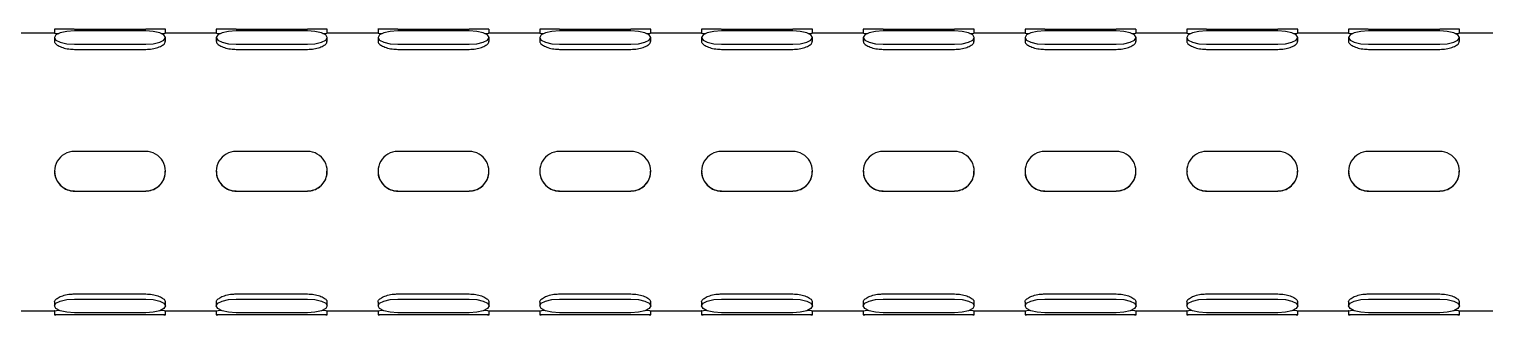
# Model space of a CAD drawing. Extents: x 0 to 3611, y 0 to 2646.
# Drawn here: x 638.3 to 820.8, y 2150 to 2185.8 of the extents above; entities that cross this region are included whole.
import ezdxf

# ---------------------------------------------------------------- set-up
doc = ezdxf.new("R2010")
doc.units = 0
doc.header["$LTSCALE"] = 10
doc.header["$MEASUREMENT"] = 0
doc.layers.get('0').update_dxf_attribs({"linetype": 'CONTINUOUS'})

msp = doc.modelspace()

# ---------------------------------------------------------------- linework, layer by layer
at = {"color": 7, "linetype": 'Continuous', "lineweight": 25}
for p, q in [((643.98, 2185.79), (652.92, 2185.79)), ((664.25, 2185.79), (673.19, 2185.79)), ((684.52, 2185.79), (693.46, 2185.79)), ((704.79, 2185.79), (713.74, 2185.79)), ((725.07, 2185.79), (734.01, 2185.79)), ((745.34, 2185.79), (754.28, 2185.79)), ((765.61, 2185.79), (774.55, 2185.79)), ((785.88, 2185.79), (794.83, 2185.79)), ((806.16, 2185.79), (815.1, 2185.79)), ((641.52, 2185.28), (635.09, 2185.28)), ((641.49, 2185.78), (641.49, 2185.28)), ((641.49, 2184.74), (641.49, 2184.26)), ((652.92, 2185.57), (643.98, 2185.57)), ((661.79, 2185.28), (655.37, 2185.28)), ((655.4, 2185.28), (655.4, 2185.78)), ((655.4, 2184.26), (655.4, 2184.74)), ((661.76, 2185.78), (661.76, 2185.28)), ((661.76, 2184.74), (661.76, 2184.26)), ((673.19, 2185.57), (664.25, 2185.57)), ((682.06, 2185.28), (675.64, 2185.28)), ((675.68, 2185.28), (675.68, 2185.78)), ((675.68, 2184.26), (675.68, 2184.74)), ((682.04, 2185.78), (682.04, 2185.28)), ((682.04, 2184.74), (682.04, 2184.26)), ((693.46, 2185.57), (684.52, 2185.57)), ((702.33, 2185.28), (695.91, 2185.28)), ((695.95, 2185.28), (695.95, 2185.78)), ((695.95, 2184.26), (695.95, 2184.74)), ((702.31, 2185.78), (702.31, 2185.28)), ((702.31, 2184.74), (702.31, 2184.26)), ((713.74, 2185.57), (704.79, 2185.57)), ((722.61, 2185.28), (716.18, 2185.28)), ((716.22, 2185.28), (716.22, 2185.78)), ((716.22, 2184.26), (716.22, 2184.74)), ((722.58, 2185.78), (722.58, 2185.28)), ((722.58, 2184.74), (722.58, 2184.26)), ((734.01, 2185.57), (725.07, 2185.57)), ((742.88, 2185.28), (736.46, 2185.28)), ((736.49, 2185.28), (736.49, 2185.78)), ((736.49, 2184.26), (736.49, 2184.74)), ((742.85, 2185.78), (742.85, 2185.28)), ((742.85, 2184.74), (742.85, 2184.26)), ((754.28, 2185.57), (745.34, 2185.57)), ((763.15, 2185.28), (756.73, 2185.28)), ((756.77, 2185.28), (756.77, 2185.78)), ((756.77, 2184.26), (756.77, 2184.74)), ((763.13, 2185.78), (763.13, 2185.28)), ((763.13, 2184.74), (763.13, 2184.26)), ((774.55, 2185.57), (765.61, 2185.57)), ((783.42, 2185.28), (777, 2185.28)), ((777.04, 2185.28), (777.04, 2185.78)), ((777.04, 2184.26), (777.04, 2184.74)), ((783.4, 2185.78), (783.4, 2185.28)), ((783.4, 2184.74), (783.4, 2184.26)), ((794.83, 2185.57), (785.88, 2185.57)), ((803.7, 2185.28), (797.27, 2185.28)), ((797.31, 2185.28), (797.31, 2185.78)), ((797.31, 2184.26), (797.31, 2184.74)), ((803.67, 2185.78), (803.67, 2185.28)), ((803.67, 2184.74), (803.67, 2184.26)), ((815.1, 2185.57), (806.16, 2185.57)), ((823.97, 2185.28), (817.55, 2185.28)), ((817.58, 2185.28), (817.58, 2185.78)), ((817.58, 2184.26), (817.58, 2184.74)), ((643.98, 2183.9), (652.92, 2183.9)), ((643.98, 2183.26), (652.92, 2183.26)), ((664.25, 2183.9), (673.19, 2183.9)), ((664.25, 2183.26), (673.19, 2183.26)), ((684.52, 2183.9), (693.46, 2183.9)), ((684.52, 2183.26), (693.46, 2183.26)), ((704.79, 2183.9), (713.74, 2183.9)), ((704.79, 2183.26), (713.74, 2183.26)), ((725.07, 2183.9), (734.01, 2183.9)), ((725.07, 2183.26), (734.01, 2183.26)), ((745.34, 2183.9), (754.28, 2183.9)), ((745.34, 2183.26), (754.28, 2183.26)), ((765.61, 2183.9), (774.55, 2183.9)), ((765.61, 2183.26), (774.55, 2183.26)), ((785.88, 2183.9), (794.83, 2183.9)), ((785.88, 2183.26), (794.83, 2183.26)), ((806.16, 2183.9), (815.1, 2183.9)), ((806.16, 2183.26), (815.1, 2183.26)), ((652.92, 2170.48), (643.98, 2170.48)), ((673.19, 2170.48), (664.25, 2170.48)), ((693.46, 2170.48), (684.52, 2170.48)), ((713.74, 2170.48), (704.79, 2170.48)), ((734.01, 2170.48), (725.07, 2170.48)), ((754.28, 2170.48), (745.34, 2170.48)), ((774.55, 2170.48), (765.61, 2170.48)), ((794.83, 2170.48), (785.88, 2170.48)), ((815.1, 2170.48), (806.16, 2170.48)), ((641.49, 2168), (641.49, 2167.99)), ((655.4, 2167.99), (655.4, 2168)), ((661.76, 2168), (661.76, 2167.99)), ((675.68, 2167.99), (675.68, 2168)), ((682.04, 2168), (682.04, 2167.99)), ((695.95, 2167.99), (695.95, 2168)), ((702.31, 2168), (702.31, 2167.99)), ((716.22, 2167.99), (716.22, 2168)), ((722.58, 2168), (722.58, 2167.99)), ((736.49, 2167.99), (736.49, 2168)), ((742.85, 2168), (742.85, 2167.99)), ((756.77, 2167.99), (756.77, 2168)), ((763.13, 2168), (763.13, 2167.99)), ((777.04, 2167.99), (777.04, 2168)), ((783.4, 2168), (783.4, 2167.99)), ((797.31, 2167.99), (797.31, 2168)), ((803.67, 2168), (803.67, 2167.99)), ((817.58, 2167.99), (817.58, 2168)), ((643.98, 2165.51), (652.92, 2165.51)), ((643.98, 2165.51), (652.92, 2165.51)), ((664.25, 2165.51), (673.19, 2165.51)), ((664.25, 2165.51), (673.19, 2165.51)), ((684.52, 2165.51), (693.46, 2165.51)), ((684.52, 2165.51), (693.46, 2165.51)), ((704.79, 2165.51), (713.74, 2165.51)), ((704.79, 2165.51), (713.74, 2165.51)), ((725.07, 2165.51), (734.01, 2165.51)), ((725.07, 2165.51), (734.01, 2165.51)), ((745.34, 2165.51), (754.28, 2165.51)), ((745.34, 2165.51), (754.28, 2165.51)), ((765.61, 2165.51), (774.55, 2165.51)), ((765.61, 2165.51), (774.55, 2165.51)), ((785.88, 2165.51), (794.83, 2165.51)), ((785.88, 2165.51), (794.83, 2165.51)), ((806.16, 2165.51), (815.1, 2165.51)), ((806.16, 2165.51), (815.1, 2165.51)), ((641.49, 2151.59), (641.49, 2151.12)), ((643.98, 2152.62), (652.92, 2152.62)), ((643.98, 2151.98), (652.92, 2151.98)), ((655.4, 2151.12), (655.4, 2151.59)), ((661.76, 2151.59), (661.76, 2151.12)), ((664.25, 2152.62), (673.19, 2152.62)), ((664.25, 2151.98), (673.19, 2151.98)), ((675.68, 2151.12), (675.68, 2151.59)), ((682.04, 2151.59), (682.04, 2151.12)), ((684.52, 2152.62), (693.46, 2152.62)), ((684.52, 2151.98), (693.46, 2151.98)), ((695.95, 2151.12), (695.95, 2151.59)), ((702.31, 2151.59), (702.31, 2151.12)), ((704.79, 2152.62), (713.74, 2152.62)), ((704.79, 2151.98), (713.74, 2151.98)), ((716.22, 2151.12), (716.22, 2151.59)), ((722.58, 2151.59), (722.58, 2151.12)), ((725.07, 2152.62), (734.01, 2152.62)), ((725.07, 2151.98), (734.01, 2151.98)), ((736.49, 2151.12), (736.49, 2151.59)), ((742.85, 2151.59), (742.85, 2151.12)), ((745.34, 2152.62), (754.28, 2152.62)), ((745.34, 2151.98), (754.28, 2151.98)), ((756.77, 2151.12), (756.77, 2151.59)), ((763.13, 2151.59), (763.13, 2151.12)), ((765.61, 2152.62), (774.55, 2152.62)), ((765.61, 2151.98), (774.55, 2151.98)), ((777.04, 2151.12), (777.04, 2151.59)), ((783.4, 2151.59), (783.4, 2151.12)), ((785.88, 2152.62), (794.83, 2152.62)), ((785.88, 2151.98), (794.83, 2151.98)), ((797.31, 2151.12), (797.31, 2151.59)), ((803.67, 2151.59), (803.67, 2151.12)), ((806.16, 2152.62), (815.1, 2152.62)), ((806.16, 2151.98), (815.1, 2151.98)), ((817.58, 2151.12), (817.58, 2151.59)), ((635.11, 2150.5), (641.53, 2150.5)), ((641.49, 2150.51), (641.49, 2150.01)), ((652.92, 2150.26), (643.98, 2150.26)), ((643.98, 2150.02), (652.92, 2150.02)), ((652.92, 2149.99), (643.98, 2149.99)), ((655.38, 2150.5), (661.8, 2150.5)), ((655.4, 2150.01), (655.4, 2150.51)), ((661.76, 2150.51), (661.76, 2150.01)), ((673.19, 2150.26), (664.25, 2150.26)), ((664.25, 2150.02), (673.19, 2150.02)), ((673.19, 2149.99), (664.25, 2149.99)), ((675.65, 2150.5), (682.07, 2150.5)), ((675.68, 2150.01), (675.68, 2150.51)), ((682.04, 2150.51), (682.04, 2150.01)), ((693.46, 2150.26), (684.52, 2150.26)), ((684.52, 2150.02), (693.46, 2150.02)), ((693.46, 2149.99), (684.52, 2149.99)), ((695.92, 2150.5), (702.34, 2150.5)), ((695.95, 2150.01), (695.95, 2150.51)), ((702.31, 2150.51), (702.31, 2150.01)), ((713.74, 2150.26), (704.79, 2150.26)), ((704.79, 2150.02), (713.74, 2150.02)), ((713.74, 2149.99), (704.79, 2149.99)), ((716.2, 2150.5), (722.62, 2150.5)), ((716.22, 2150.01), (716.22, 2150.51)), ((722.58, 2150.51), (722.58, 2150.01)), ((734.01, 2150.26), (725.07, 2150.26)), ((725.07, 2150.02), (734.01, 2150.02)), ((734.01, 2149.99), (725.07, 2149.99)), ((736.47, 2150.5), (742.89, 2150.5)), ((736.49, 2150.01), (736.49, 2150.51)), ((742.85, 2150.51), (742.85, 2150.01)), ((754.28, 2150.26), (745.34, 2150.26)), ((745.34, 2150.02), (754.28, 2150.02)), ((754.28, 2149.99), (745.34, 2149.99)), ((756.74, 2150.5), (763.16, 2150.5)), ((756.77, 2150.01), (756.77, 2150.51)), ((763.13, 2150.51), (763.13, 2150.01)), ((774.55, 2150.26), (765.61, 2150.26)), ((765.61, 2150.02), (774.55, 2150.02)), ((774.55, 2149.99), (765.61, 2149.99)), ((777.01, 2150.5), (783.43, 2150.5)), ((777.04, 2150.01), (777.04, 2150.51)), ((783.4, 2150.51), (783.4, 2150.01)), ((794.83, 2150.26), (785.88, 2150.26)), ((785.88, 2150.02), (794.83, 2150.02)), ((794.83, 2149.99), (785.88, 2149.99)), ((797.29, 2150.5), (803.71, 2150.5)), ((797.31, 2150.01), (797.31, 2150.51)), ((803.67, 2150.51), (803.67, 2150.01)), ((815.1, 2150.26), (806.16, 2150.26)), ((806.16, 2150.02), (815.1, 2150.02)), ((815.1, 2149.99), (806.16, 2149.99)), ((817.56, 2150.5), (823.98, 2150.5)), ((817.58, 2150.01), (817.58, 2150.51))]:
    msp.add_line(p, q, dxfattribs=at)
at = {"color": 7, "linetype": 'Continuous', "lineweight": 25, "flags": 128}
for points in [[(643.98, 2185.57), (643.02, 2185.51), (642.22, 2185.33), (641.68, 2185.06), (641.49, 2184.74), (641.68, 2184.42), (642.22, 2184.15), (643.02, 2183.96), (643.98, 2183.9)], [(652.92, 2183.9), (653.87, 2183.96), (654.68, 2184.15), (655.21, 2184.42), (655.4, 2184.74), (655.21, 2185.06), (654.68, 2185.33), (653.87, 2185.51), (652.92, 2185.57)], [(664.25, 2185.57), (663.3, 2185.51), (662.49, 2185.33), (661.95, 2185.06), (661.76, 2184.74), (661.95, 2184.42), (662.49, 2184.15), (663.3, 2183.96), (664.25, 2183.9)], [(673.19, 2183.9), (674.14, 2183.96), (674.95, 2184.15), (675.49, 2184.42), (675.68, 2184.74), (675.49, 2185.06), (674.95, 2185.33), (674.14, 2185.51), (673.19, 2185.57)], [(684.52, 2185.57), (683.57, 2185.51), (682.76, 2185.33), (682.22, 2185.06), (682.04, 2184.74), (682.22, 2184.42), (682.76, 2184.15), (683.57, 2183.96), (684.52, 2183.9)], [(693.46, 2183.9), (694.41, 2183.96), (695.22, 2184.15), (695.76, 2184.42), (695.95, 2184.74), (695.76, 2185.06), (695.22, 2185.33), (694.41, 2185.51), (693.46, 2185.57)], [(704.79, 2185.57), (703.84, 2185.51), (703.04, 2185.33), (702.5, 2185.06), (702.31, 2184.74), (702.5, 2184.42), (703.04, 2184.15), (703.84, 2183.96), (704.79, 2183.9)], [(713.74, 2183.9), (714.69, 2183.96), (715.49, 2184.15), (716.03, 2184.42), (716.22, 2184.74), (716.03, 2185.06), (715.49, 2185.33), (714.69, 2185.51), (713.74, 2185.57)], [(725.07, 2185.57), (724.11, 2185.51), (723.31, 2185.33), (722.77, 2185.06), (722.58, 2184.74), (722.77, 2184.42), (723.31, 2184.15), (724.11, 2183.96), (725.07, 2183.9)], [(734.01, 2183.9), (734.96, 2183.96), (735.77, 2184.15), (736.3, 2184.42), (736.49, 2184.74), (736.3, 2185.06), (735.77, 2185.33), (734.96, 2185.51), (734.01, 2185.57)], [(745.34, 2185.57), (744.39, 2185.51), (743.58, 2185.33), (743.04, 2185.06), (742.85, 2184.74), (743.04, 2184.42), (743.58, 2184.15), (744.39, 2183.96), (745.34, 2183.9)], [(754.28, 2183.9), (755.23, 2183.96), (756.04, 2184.15), (756.58, 2184.42), (756.77, 2184.74), (756.58, 2185.06), (756.04, 2185.33), (755.23, 2185.51), (754.28, 2185.57)], [(765.61, 2185.57), (764.66, 2185.51), (763.85, 2185.33), (763.31, 2185.06), (763.13, 2184.74), (763.31, 2184.42), (763.85, 2184.15), (764.66, 2183.96), (765.61, 2183.9)], [(774.55, 2183.9), (775.5, 2183.96), (776.31, 2184.15), (776.85, 2184.42), (777.04, 2184.74), (776.85, 2185.06), (776.31, 2185.33), (775.5, 2185.51), (774.55, 2185.57)], [(785.88, 2185.57), (784.93, 2185.51), (784.13, 2185.33), (783.59, 2185.06), (783.4, 2184.74), (783.59, 2184.42), (784.13, 2184.15), (784.93, 2183.96), (785.88, 2183.9)], [(794.83, 2183.9), (795.78, 2183.96), (796.58, 2184.15), (797.12, 2184.42), (797.31, 2184.74), (797.12, 2185.06), (796.58, 2185.33), (795.78, 2185.51), (794.83, 2185.57)], [(806.16, 2185.57), (805.2, 2185.51), (804.4, 2185.33), (803.86, 2185.06), (803.67, 2184.74), (803.86, 2184.42), (804.4, 2184.15), (805.2, 2183.96), (806.16, 2183.9)], [(815.1, 2183.9), (816.05, 2183.96), (816.86, 2184.15), (817.39, 2184.42), (817.58, 2184.74), (817.39, 2185.06), (816.86, 2185.33), (816.05, 2185.51), (815.1, 2185.57)], [(643.98, 2150.26), (643.02, 2150.32), (642.22, 2150.51), (641.68, 2150.79), (641.49, 2151.12), (641.68, 2151.45), (642.22, 2151.73), (643.02, 2151.92), (643.98, 2151.98)], [(652.92, 2151.98), (653.87, 2151.92), (654.68, 2151.73), (655.21, 2151.45), (655.4, 2151.12), (655.21, 2150.79), (654.68, 2150.51), (653.87, 2150.32), (652.92, 2150.26)], [(664.25, 2150.26), (663.3, 2150.32), (662.49, 2150.51), (661.95, 2150.79), (661.76, 2151.12), (661.95, 2151.45), (662.49, 2151.73), (663.3, 2151.92), (664.25, 2151.98)], [(673.19, 2151.98), (674.14, 2151.92), (674.95, 2151.73), (675.49, 2151.45), (675.68, 2151.12), (675.49, 2150.79), (674.95, 2150.51), (674.14, 2150.32), (673.19, 2150.26)], [(684.52, 2150.26), (683.57, 2150.32), (682.76, 2150.51), (682.22, 2150.79), (682.04, 2151.12), (682.22, 2151.45), (682.76, 2151.73), (683.57, 2151.92), (684.52, 2151.98)], [(693.46, 2151.98), (694.41, 2151.92), (695.22, 2151.73), (695.76, 2151.45), (695.95, 2151.12), (695.76, 2150.79), (695.22, 2150.51), (694.41, 2150.32), (693.46, 2150.26)], [(704.79, 2150.26), (703.84, 2150.32), (703.04, 2150.51), (702.5, 2150.79), (702.31, 2151.12), (702.5, 2151.45), (703.04, 2151.73), (703.84, 2151.92), (704.79, 2151.98)], [(713.74, 2151.98), (714.69, 2151.92), (715.49, 2151.73), (716.03, 2151.45), (716.22, 2151.12), (716.03, 2150.79), (715.49, 2150.51), (714.69, 2150.32), (713.74, 2150.26)], [(725.07, 2150.26), (724.11, 2150.32), (723.31, 2150.51), (722.77, 2150.79), (722.58, 2151.12), (722.77, 2151.45), (723.31, 2151.73), (724.11, 2151.92), (725.07, 2151.98)], [(734.01, 2151.98), (734.96, 2151.92), (735.77, 2151.73), (736.3, 2151.45), (736.49, 2151.12), (736.3, 2150.79), (735.77, 2150.51), (734.96, 2150.32), (734.01, 2150.26)], [(745.34, 2150.26), (744.39, 2150.32), (743.58, 2150.51), (743.04, 2150.79), (742.85, 2151.12), (743.04, 2151.45), (743.58, 2151.73), (744.39, 2151.92), (745.34, 2151.98)], [(754.28, 2151.98), (755.23, 2151.92), (756.04, 2151.73), (756.58, 2151.45), (756.77, 2151.12), (756.58, 2150.79), (756.04, 2150.51), (755.23, 2150.32), (754.28, 2150.26)], [(765.61, 2150.26), (764.66, 2150.32), (763.85, 2150.51), (763.31, 2150.79), (763.13, 2151.12), (763.31, 2151.45), (763.85, 2151.73), (764.66, 2151.92), (765.61, 2151.98)], [(774.55, 2151.98), (775.5, 2151.92), (776.31, 2151.73), (776.85, 2151.45), (777.04, 2151.12), (776.85, 2150.79), (776.31, 2150.51), (775.5, 2150.32), (774.55, 2150.26)], [(785.88, 2150.26), (784.93, 2150.32), (784.13, 2150.51), (783.59, 2150.79), (783.4, 2151.12), (783.59, 2151.45), (784.13, 2151.73), (784.93, 2151.92), (785.88, 2151.98)], [(794.83, 2151.98), (795.78, 2151.92), (796.58, 2151.73), (797.12, 2151.45), (797.31, 2151.12), (797.12, 2150.79), (796.58, 2150.51), (795.78, 2150.32), (794.83, 2150.26)], [(806.16, 2150.26), (805.2, 2150.32), (804.4, 2150.51), (803.86, 2150.79), (803.67, 2151.12), (803.86, 2151.45), (804.4, 2151.73), (805.2, 2151.92), (806.16, 2151.98)], [(815.1, 2151.98), (816.05, 2151.92), (816.86, 2151.73), (817.39, 2151.45), (817.58, 2151.12), (817.39, 2150.79), (816.86, 2150.51), (816.05, 2150.32), (815.1, 2150.26)], [(643.98, 2149.99), (643.02, 2149.99), (642.22, 2150), (641.68, 2150), (641.49, 2150.01), (641.68, 2150.01), (642.22, 2150.02), (643.02, 2150.02), (643.98, 2150.02)], [(652.92, 2150.02), (653.87, 2150.02), (654.68, 2150.02), (655.21, 2150.01), (655.4, 2150.01), (655.21, 2150), (654.68, 2150), (653.87, 2149.99), (652.92, 2149.99)], [(664.25, 2149.99), (663.3, 2149.99), (662.49, 2150), (661.95, 2150), (661.76, 2150.01), (661.95, 2150.01), (662.49, 2150.02), (663.3, 2150.02), (664.25, 2150.02)], [(673.19, 2150.02), (674.14, 2150.02), (674.95, 2150.02), (675.49, 2150.01), (675.68, 2150.01), (675.49, 2150), (674.95, 2150), (674.14, 2149.99), (673.19, 2149.99)], [(684.52, 2149.99), (683.57, 2149.99), (682.76, 2150), (682.22, 2150), (682.04, 2150.01), (682.22, 2150.01), (682.76, 2150.02), (683.57, 2150.02), (684.52, 2150.02)], [(693.46, 2150.02), (694.41, 2150.02), (695.22, 2150.02), (695.76, 2150.01), (695.95, 2150.01), (695.76, 2150), (695.22, 2150), (694.41, 2149.99), (693.46, 2149.99)], [(704.79, 2149.99), (703.84, 2149.99), (703.04, 2150), (702.5, 2150), (702.31, 2150.01), (702.5, 2150.01), (703.04, 2150.02), (703.84, 2150.02), (704.79, 2150.02)], [(713.74, 2150.02), (714.69, 2150.02), (715.49, 2150.02), (716.03, 2150.01), (716.22, 2150.01), (716.03, 2150), (715.49, 2150), (714.69, 2149.99), (713.74, 2149.99)], [(725.07, 2149.99), (724.11, 2149.99), (723.31, 2150), (722.77, 2150), (722.58, 2150.01), (722.77, 2150.01), (723.31, 2150.02), (724.11, 2150.02), (725.07, 2150.02)], [(734.01, 2150.02), (734.96, 2150.02), (735.77, 2150.02), (736.3, 2150.01), (736.49, 2150.01), (736.3, 2150), (735.77, 2150), (734.96, 2149.99), (734.01, 2149.99)], [(745.34, 2149.99), (744.39, 2149.99), (743.58, 2150), (743.04, 2150), (742.85, 2150.01), (743.04, 2150.01), (743.58, 2150.02), (744.39, 2150.02), (745.34, 2150.02)], [(754.28, 2150.02), (755.23, 2150.02), (756.04, 2150.02), (756.58, 2150.01), (756.77, 2150.01), (756.58, 2150), (756.04, 2150), (755.23, 2149.99), (754.28, 2149.99)], [(765.61, 2149.99), (764.66, 2149.99), (763.85, 2150), (763.31, 2150), (763.13, 2150.01), (763.31, 2150.01), (763.85, 2150.02), (764.66, 2150.02), (765.61, 2150.02)], [(774.55, 2150.02), (775.5, 2150.02), (776.31, 2150.02), (776.85, 2150.01), (777.04, 2150.01), (776.85, 2150), (776.31, 2150), (775.5, 2149.99), (774.55, 2149.99)], [(785.88, 2149.99), (784.93, 2149.99), (784.13, 2150), (783.59, 2150), (783.4, 2150.01), (783.59, 2150.01), (784.13, 2150.02), (784.93, 2150.02), (785.88, 2150.02)], [(794.83, 2150.02), (795.78, 2150.02), (796.58, 2150.02), (797.12, 2150.01), (797.31, 2150.01), (797.12, 2150), (796.58, 2150), (795.78, 2149.99), (794.83, 2149.99)], [(806.16, 2149.99), (805.2, 2149.99), (804.4, 2150), (803.86, 2150), (803.67, 2150.01), (803.86, 2150.01), (804.4, 2150.02), (805.2, 2150.02), (806.16, 2150.02)], [(815.1, 2150.02), (816.05, 2150.02), (816.86, 2150.02), (817.39, 2150.01), (817.58, 2150.01), (817.39, 2150), (816.86, 2150), (816.05, 2149.99), (815.1, 2149.99)]]:
    msp.add_lwpolyline(points, dxfattribs=at)
at = {"color": 7, "linetype": 'Continuous', "lineweight": 25}
for centre, radius, start, end in [((643.35, 2077.46), 108.33, 89.6715, 90.9856), ((653.54, 2077.46), 108.34, 89.0145, 90.3284), ((663.63, 2077.46), 108.34, 89.6716, 90.9855), ((673.81, 2077.46), 108.33, 89.0144, 90.3285), ((683.9, 2077.46), 108.33, 89.6715, 90.9856), ((694.08, 2077.46), 108.34, 89.0145, 90.3284), ((704.17, 2077.46), 108.33, 89.6715, 90.9856), ((714.36, 2077.46), 108.33, 89.0144, 90.3285), ((724.44, 2077.46), 108.34, 89.6716, 90.9855), ((734.63, 2077.46), 108.33, 89.0144, 90.3285), ((744.72, 2077.46), 108.33, 89.6715, 90.9856), ((754.9, 2077.46), 108.34, 89.0145, 90.3284), ((764.99, 2077.46), 108.34, 89.6716, 90.9855), ((775.17, 2077.46), 108.33, 89.0144, 90.3285), ((785.26, 2077.46), 108.33, 89.6715, 90.9856), ((795.45, 2077.46), 108.34, 89.0145, 90.3284), ((805.53, 2077.46), 108.34, 89.6716, 90.9855), ((815.72, 2077.46), 108.33, 89.0144, 90.3285), ((643.98, 2168), 2.48, 89.9992, 270.0008), ((652.92, 2168), 2.48, 269.9995, 90.0005), ((664.25, 2168), 2.48, 89.9995, 270.0005), ((673.19, 2168), 2.48, 269.999, 90.001), ((684.52, 2168), 2.48, 89.999, 270.001), ((693.46, 2168), 2.48, 269.9995, 90.0005), ((704.79, 2168), 2.48, 89.9995, 270.0005), ((713.74, 2168), 2.48, 269.9995, 90.0005), ((725.07, 2168), 2.48, 89.9988, 270.0012), ((734.01, 2168), 2.48, 269.999, 90.001), ((745.34, 2168), 2.48, 89.9995, 270.0005), ((754.28, 2168), 2.48, 269.9995, 90.0005), ((765.61, 2168), 2.48, 89.9995, 270.0005), ((774.55, 2168), 2.48, 269.999, 90.001), ((785.88, 2168), 2.48, 89.999, 270.001), ((794.83, 2168), 2.48, 269.9995, 90.0005), ((806.16, 2168), 2.48, 89.9995, 270.0005), ((815.1, 2168), 2.48, 269.9995, 90.0005)]:
    msp.add_arc(centre, radius, start, end, dxfattribs=at)
for points, knots in [([(641.52, 2185.28), (641.51, 2185.28), (641.48, 2185.29), (641.65, 2185.26), (641.92, 2185.24), (642.02, 2185.23)], [0, 0, 0, 0, 0.117764, 0.670488, 1, 1, 1, 1]), ([(641.52, 2184.26), (641.51, 2184.23), (641.48, 2184.12), (641.7, 2183.87), (642.17, 2183.59), (642.87, 2183.36), (643.51, 2183.27), (643.88, 2183.27), (643.98, 2183.26)], [0, 0, 0, 0, 0.070496, 0.282949, 0.496153, 0.711255, 0.926475, 1, 1, 1, 1]), ([(652.92, 2183.26), (653.2, 2183.28), (653.75, 2183.3), (654.49, 2183.5), (655.05, 2183.77), (655.37, 2184.04), (655.37, 2184.2), (655.37, 2184.27)], [0, 0, 0, 0, 0.21325, 0.426445, 0.641011, 0.856495, 1, 1, 1, 1]), ([(654.87, 2185.23), (654.92, 2185.23), (655.16, 2185.25), (655.36, 2185.28), (655.36, 2185.28), (655.37, 2185.28)], [0, 0, 0, 0, 0.1446506, 0.6983764, 1, 1, 1, 1]), ([(661.79, 2185.28), (661.78, 2185.28), (661.76, 2185.29), (661.92, 2185.26), (662.19, 2185.24), (662.29, 2185.23)], [0, 0, 0, 0, 0.117763, 0.670483, 1, 1, 1, 1]), ([(661.79, 2184.26), (661.79, 2184.23), (661.75, 2184.12), (661.98, 2183.87), (662.45, 2183.59), (663.14, 2183.36), (663.78, 2183.27), (664.15, 2183.27), (664.25, 2183.26)], [0, 0, 0, 0, 0.070496, 0.282948, 0.496153, 0.711255, 0.926475, 1, 1, 1, 1]), ([(673.19, 2183.26), (673.47, 2183.28), (674.02, 2183.3), (674.77, 2183.5), (675.32, 2183.77), (675.64, 2184.04), (675.64, 2184.2), (675.64, 2184.27)], [0, 0, 0, 0, 0.213249, 0.426443, 0.641013, 0.856495, 1, 1, 1, 1]), ([(675.14, 2185.23), (675.2, 2185.23), (675.44, 2185.25), (675.63, 2185.28), (675.64, 2185.28), (675.64, 2185.28)], [0, 0, 0, 0, 0.1446506, 0.6983764, 1, 1, 1, 1]), ([(682.06, 2185.28), (682.06, 2185.28), (682.03, 2185.29), (682.19, 2185.26), (682.46, 2185.24), (682.56, 2185.23)], [0, 0, 0, 0, 0.117763, 0.670485, 1, 1, 1, 1]), ([(682.07, 2184.26), (682.06, 2184.23), (682.02, 2184.12), (682.25, 2183.87), (682.72, 2183.59), (683.41, 2183.36), (684.05, 2183.27), (684.42, 2183.27), (684.52, 2183.26)], [0, 0, 0, 0, 0.070496, 0.28295, 0.496154, 0.711256, 0.926475, 1, 1, 1, 1]), ([(693.46, 2183.26), (693.74, 2183.28), (694.3, 2183.3), (695.04, 2183.5), (695.6, 2183.77), (695.92, 2184.04), (695.92, 2184.2), (695.92, 2184.27)], [0, 0, 0, 0, 0.213243, 0.426445, 0.641011, 0.856495, 1, 1, 1, 1]), ([(695.42, 2185.23), (695.47, 2185.23), (695.71, 2185.25), (695.9, 2185.28), (695.91, 2185.28), (695.91, 2185.28)], [0, 0, 0, 0, 0.1446506, 0.6983764, 1, 1, 1, 1]), ([(702.33, 2185.28), (702.33, 2185.28), (702.3, 2185.29), (702.47, 2185.26), (702.73, 2185.24), (702.83, 2185.23)], [0, 0, 0, 0, 0.117763, 0.670485, 1, 1, 1, 1]), ([(702.34, 2184.26), (702.33, 2184.23), (702.3, 2184.12), (702.52, 2183.87), (702.99, 2183.59), (703.68, 2183.36), (704.32, 2183.27), (704.7, 2183.27), (704.79, 2183.26)], [0, 0, 0, 0, 0.070496, 0.28295, 0.496154, 0.711256, 0.926475, 1, 1, 1, 1]), ([(713.74, 2183.26), (714.01, 2183.28), (714.57, 2183.3), (715.31, 2183.5), (715.87, 2183.77), (716.19, 2184.04), (716.19, 2184.2), (716.19, 2184.27)], [0, 0, 0, 0, 0.21325, 0.426444, 0.641009, 0.856495, 1, 1, 1, 1]), ([(715.69, 2185.23), (715.74, 2185.23), (715.98, 2185.25), (716.18, 2185.28), (716.18, 2185.28), (716.18, 2185.28)], [0, 0, 0, 0, 0.144639, 0.698375, 1, 1, 1, 1]), ([(722.61, 2185.28), (722.6, 2185.28), (722.57, 2185.29), (722.74, 2185.26), (723.01, 2185.24), (723.11, 2185.23)], [0, 0, 0, 0, 0.117764, 0.670493, 1, 1, 1, 1]), ([(722.61, 2184.26), (722.6, 2184.23), (722.57, 2184.12), (722.79, 2183.87), (723.26, 2183.59), (723.96, 2183.36), (724.6, 2183.27), (724.97, 2183.27), (725.07, 2183.26)], [0, 0, 0, 0, 0.070496, 0.28295, 0.496153, 0.711249, 0.926475, 1, 1, 1, 1]), ([(734.01, 2183.26), (734.29, 2183.28), (734.84, 2183.3), (735.58, 2183.5), (736.14, 2183.77), (736.46, 2184.04), (736.46, 2184.2), (736.46, 2184.27)], [0, 0, 0, 0, 0.213249, 0.426443, 0.641013, 0.856495, 1, 1, 1, 1]), ([(735.96, 2185.23), (736.01, 2185.23), (736.25, 2185.25), (736.45, 2185.28), (736.45, 2185.28), (736.46, 2185.28)], [0, 0, 0, 0, 0.1446506, 0.6983764, 1, 1, 1, 1]), ([(742.88, 2185.28), (742.87, 2185.28), (742.85, 2185.29), (743.01, 2185.26), (743.28, 2185.24), (743.38, 2185.23)], [0, 0, 0, 0, 0.117763, 0.670485, 1, 1, 1, 1]), ([(742.88, 2184.26), (742.88, 2184.23), (742.84, 2184.12), (743.07, 2183.87), (743.54, 2183.59), (744.23, 2183.36), (744.87, 2183.27), (745.24, 2183.27), (745.34, 2183.26)], [0, 0, 0, 0, 0.070496, 0.28295, 0.496154, 0.711256, 0.926475, 1, 1, 1, 1]), ([(754.28, 2183.26), (754.56, 2183.28), (755.11, 2183.3), (755.86, 2183.5), (756.41, 2183.77), (756.73, 2184.04), (756.73, 2184.2), (756.73, 2184.27)], [0, 0, 0, 0, 0.21325, 0.426445, 0.641011, 0.856495, 1, 1, 1, 1]), ([(756.23, 2185.23), (756.29, 2185.23), (756.53, 2185.25), (756.72, 2185.28), (756.73, 2185.28), (756.73, 2185.28)], [0, 0, 0, 0, 0.1446506, 0.6983764, 1, 1, 1, 1]), ([(763.15, 2185.28), (763.15, 2185.28), (763.12, 2185.29), (763.28, 2185.26), (763.55, 2185.24), (763.65, 2185.23)], [0, 0, 0, 0, 0.117763, 0.670483, 1, 1, 1, 1]), ([(763.16, 2184.26), (763.15, 2184.23), (763.11, 2184.12), (763.34, 2183.87), (763.81, 2183.59), (764.5, 2183.36), (765.14, 2183.27), (765.51, 2183.27), (765.61, 2183.26)], [0, 0, 0, 0, 0.070496, 0.282949, 0.496158, 0.711254, 0.926475, 1, 1, 1, 1]), ([(774.55, 2183.26), (774.83, 2183.28), (775.39, 2183.3), (776.13, 2183.5), (776.69, 2183.77), (777.01, 2184.04), (777.01, 2184.2), (777.01, 2184.27)], [0, 0, 0, 0, 0.213249, 0.426443, 0.641013, 0.856495, 1, 1, 1, 1]), ([(776.51, 2185.23), (776.56, 2185.23), (776.8, 2185.25), (776.99, 2185.28), (777, 2185.28), (777, 2185.28)], [0, 0, 0, 0, 0.1446506, 0.6983764, 1, 1, 1, 1]), ([(783.42, 2185.28), (783.42, 2185.28), (783.39, 2185.29), (783.56, 2185.26), (783.82, 2185.24), (783.92, 2185.23)], [0, 0, 0, 0, 0.117763, 0.670485, 1, 1, 1, 1]), ([(783.43, 2184.26), (783.42, 2184.23), (783.39, 2184.12), (783.61, 2183.87), (784.08, 2183.59), (784.77, 2183.36), (785.41, 2183.27), (785.79, 2183.27), (785.88, 2183.26)], [0, 0, 0, 0, 0.070496, 0.28295, 0.496154, 0.711256, 0.926475, 1, 1, 1, 1]), ([(794.83, 2183.26), (795.1, 2183.28), (795.66, 2183.3), (796.4, 2183.5), (796.96, 2183.77), (797.28, 2184.04), (797.28, 2184.2), (797.28, 2184.27)], [0, 0, 0, 0, 0.213243, 0.426445, 0.641011, 0.856495, 1, 1, 1, 1]), ([(796.78, 2185.23), (796.83, 2185.23), (797.07, 2185.25), (797.27, 2185.28), (797.27, 2185.28), (797.27, 2185.28)], [0, 0, 0, 0, 0.1446506, 0.6983764, 1, 1, 1, 1]), ([(803.7, 2185.28), (803.69, 2185.28), (803.66, 2185.29), (803.83, 2185.26), (804.1, 2185.24), (804.2, 2185.23)], [0, 0, 0, 0, 0.117763, 0.670483, 1, 1, 1, 1]), ([(803.7, 2184.26), (803.69, 2184.23), (803.66, 2184.12), (803.88, 2183.87), (804.35, 2183.59), (805.05, 2183.36), (805.69, 2183.27), (806.06, 2183.27), (806.16, 2183.26)], [0, 0, 0, 0, 0.070496, 0.282948, 0.496153, 0.711255, 0.926475, 1, 1, 1, 1]), ([(815.1, 2183.26), (815.38, 2183.28), (815.93, 2183.3), (816.67, 2183.5), (817.23, 2183.77), (817.55, 2184.04), (817.55, 2184.2), (817.55, 2184.27)], [0, 0, 0, 0, 0.213249, 0.426443, 0.641013, 0.856495, 1, 1, 1, 1]), ([(817.05, 2185.23), (817.1, 2185.23), (817.34, 2185.25), (817.54, 2185.28), (817.54, 2185.28), (817.55, 2185.28)], [0, 0, 0, 0, 0.1446506, 0.6983764, 1, 1, 1, 1]), ([(641.52, 2167.99), (641.51, 2167.9), (641.48, 2167.53), (641.7, 2166.9), (642.17, 2166.21), (642.87, 2165.72), (643.51, 2165.52), (643.88, 2165.51), (643.98, 2165.51)], [0, 0, 0, 0, 0.070496, 0.282949, 0.496153, 0.711255, 0.926475, 1, 1, 1, 1]), ([(652.92, 2165.51), (653.2, 2165.53), (653.75, 2165.59), (654.49, 2166.01), (655.05, 2166.64), (655.37, 2167.34), (655.37, 2167.81), (655.37, 2167.99)], [0, 0, 0, 0, 0.21325, 0.426445, 0.641011, 0.856495, 1, 1, 1, 1]), ([(661.79, 2167.99), (661.79, 2167.9), (661.75, 2167.53), (661.98, 2166.9), (662.45, 2166.21), (663.14, 2165.72), (663.78, 2165.52), (664.15, 2165.51), (664.25, 2165.51)], [0, 0, 0, 0, 0.070496, 0.282948, 0.496153, 0.711255, 0.926475, 1, 1, 1, 1]), ([(673.19, 2165.51), (673.47, 2165.53), (674.02, 2165.59), (674.77, 2166.01), (675.32, 2166.64), (675.64, 2167.34), (675.64, 2167.81), (675.64, 2167.99)], [0, 0, 0, 0, 0.213249, 0.426443, 0.641013, 0.856495, 1, 1, 1, 1]), ([(682.07, 2167.99), (682.06, 2167.9), (682.02, 2167.53), (682.25, 2166.9), (682.72, 2166.21), (683.41, 2165.72), (684.05, 2165.52), (684.42, 2165.51), (684.52, 2165.51)], [0, 0, 0, 0, 0.070496, 0.28295, 0.496154, 0.711255, 0.926475, 1, 1, 1, 1]), ([(693.46, 2165.51), (693.74, 2165.53), (694.3, 2165.59), (695.04, 2166.01), (695.6, 2166.64), (695.92, 2167.34), (695.92, 2167.81), (695.92, 2167.99)], [0, 0, 0, 0, 0.213243, 0.426444, 0.641011, 0.856494, 1, 1, 1, 1]), ([(702.34, 2167.99), (702.33, 2167.9), (702.3, 2167.53), (702.52, 2166.9), (702.99, 2166.21), (703.68, 2165.72), (704.32, 2165.52), (704.7, 2165.51), (704.79, 2165.51)], [0, 0, 0, 0, 0.070497, 0.28295, 0.496154, 0.711256, 0.926475, 1, 1, 1, 1]), ([(713.74, 2165.51), (714.01, 2165.53), (714.57, 2165.59), (715.31, 2166.01), (715.87, 2166.64), (716.19, 2167.34), (716.19, 2167.81), (716.19, 2167.99)], [0, 0, 0, 0, 0.21325, 0.426444, 0.641009, 0.856495, 1, 1, 1, 1]), ([(722.61, 2167.99), (722.6, 2167.9), (722.57, 2167.53), (722.79, 2166.9), (723.26, 2166.21), (723.96, 2165.72), (724.6, 2165.52), (724.97, 2165.51), (725.07, 2165.51)], [0, 0, 0, 0, 0.070496, 0.28295, 0.496153, 0.711249, 0.926475, 1, 1, 1, 1]), ([(734.01, 2165.51), (734.29, 2165.53), (734.84, 2165.59), (735.58, 2166.01), (736.14, 2166.64), (736.46, 2167.34), (736.46, 2167.81), (736.46, 2167.99)], [0, 0, 0, 0, 0.213249, 0.426443, 0.641013, 0.856495, 1, 1, 1, 1]), ([(742.88, 2167.99), (742.88, 2167.9), (742.84, 2167.53), (743.07, 2166.9), (743.54, 2166.21), (744.23, 2165.72), (744.87, 2165.52), (745.24, 2165.51), (745.34, 2165.51)], [0, 0, 0, 0, 0.070496, 0.28295, 0.496154, 0.711255, 0.926475, 1, 1, 1, 1]), ([(754.28, 2165.51), (754.56, 2165.53), (755.11, 2165.59), (755.86, 2166.01), (756.41, 2166.64), (756.73, 2167.34), (756.73, 2167.81), (756.73, 2167.99)], [0, 0, 0, 0, 0.21325, 0.426445, 0.641011, 0.856495, 1, 1, 1, 1]), ([(763.16, 2167.99), (763.15, 2167.9), (763.11, 2167.53), (763.34, 2166.9), (763.81, 2166.21), (764.5, 2165.72), (765.14, 2165.52), (765.51, 2165.51), (765.61, 2165.51)], [0, 0, 0, 0, 0.070496, 0.282949, 0.496158, 0.711254, 0.926475, 1, 1, 1, 1]), ([(774.55, 2165.51), (774.83, 2165.53), (775.39, 2165.59), (776.13, 2166.01), (776.69, 2166.64), (777.01, 2167.34), (777.01, 2167.81), (777.01, 2167.99)], [0, 0, 0, 0, 0.213249, 0.426443, 0.641013, 0.856495, 1, 1, 1, 1]), ([(783.43, 2167.99), (783.42, 2167.9), (783.39, 2167.53), (783.61, 2166.9), (784.08, 2166.21), (784.77, 2165.72), (785.41, 2165.52), (785.79, 2165.51), (785.88, 2165.51)], [0, 0, 0, 0, 0.070496, 0.28295, 0.496154, 0.711255, 0.926475, 1, 1, 1, 1]), ([(794.83, 2165.51), (795.1, 2165.53), (795.66, 2165.59), (796.4, 2166.01), (796.96, 2166.64), (797.28, 2167.34), (797.28, 2167.81), (797.28, 2167.99)], [0, 0, 0, 0, 0.213243, 0.426444, 0.641011, 0.856494, 1, 1, 1, 1]), ([(803.7, 2167.99), (803.69, 2167.9), (803.66, 2167.53), (803.88, 2166.9), (804.35, 2166.21), (805.05, 2165.72), (805.69, 2165.52), (806.06, 2165.51), (806.16, 2165.51)], [0, 0, 0, 0, 0.070496, 0.282948, 0.496153, 0.711255, 0.926475, 1, 1, 1, 1]), ([(815.1, 2165.51), (815.38, 2165.53), (815.93, 2165.59), (816.67, 2166.01), (817.23, 2166.64), (817.55, 2167.34), (817.55, 2167.81), (817.55, 2167.99)], [0, 0, 0, 0, 0.213249, 0.426443, 0.641013, 0.856495, 1, 1, 1, 1]), ([(641.52, 2151.59), (641.51, 2151.62), (641.48, 2151.74), (641.7, 2151.99), (642.17, 2152.29), (642.87, 2152.51), (643.51, 2152.61), (643.88, 2152.61), (643.98, 2152.62)], [0, 0, 0, 0, 0.070496, 0.282949, 0.496153, 0.711255, 0.926475, 1, 1, 1, 1]), ([(652.92, 2152.62), (653.2, 2152.6), (653.75, 2152.58), (654.49, 2152.38), (655.05, 2152.1), (655.37, 2151.82), (655.37, 2151.65), (655.37, 2151.59)], [0, 0, 0, 0, 0.21325, 0.426445, 0.641011, 0.856494, 1, 1, 1, 1]), ([(661.79, 2151.59), (661.79, 2151.62), (661.75, 2151.74), (661.98, 2151.99), (662.45, 2152.29), (663.14, 2152.51), (663.78, 2152.61), (664.15, 2152.61), (664.25, 2152.62)], [0, 0, 0, 0, 0.070496, 0.282948, 0.496153, 0.711255, 0.926475, 1, 1, 1, 1]), ([(673.19, 2152.62), (673.47, 2152.6), (674.02, 2152.58), (674.77, 2152.38), (675.32, 2152.1), (675.64, 2151.82), (675.64, 2151.65), (675.64, 2151.59)], [0, 0, 0, 0, 0.213249, 0.426443, 0.641013, 0.856495, 1, 1, 1, 1]), ([(682.07, 2151.59), (682.06, 2151.62), (682.02, 2151.74), (682.25, 2151.99), (682.72, 2152.29), (683.41, 2152.51), (684.05, 2152.61), (684.42, 2152.61), (684.52, 2152.62)], [0, 0, 0, 0, 0.070496, 0.282949, 0.496154, 0.711255, 0.926475, 1, 1, 1, 1]), ([(693.46, 2152.62), (693.74, 2152.6), (694.3, 2152.58), (695.04, 2152.38), (695.6, 2152.1), (695.92, 2151.82), (695.92, 2151.65), (695.92, 2151.59)], [0, 0, 0, 0, 0.213243, 0.426445, 0.641011, 0.856494, 1, 1, 1, 1]), ([(702.34, 2151.59), (702.33, 2151.62), (702.3, 2151.74), (702.52, 2151.99), (702.99, 2152.29), (703.68, 2152.51), (704.32, 2152.61), (704.7, 2152.61), (704.79, 2152.62)], [0, 0, 0, 0, 0.070496, 0.28295, 0.496154, 0.711256, 0.926475, 1, 1, 1, 1]), ([(713.74, 2152.62), (714.01, 2152.6), (714.57, 2152.58), (715.31, 2152.38), (715.87, 2152.1), (716.19, 2151.82), (716.19, 2151.65), (716.19, 2151.59)], [0, 0, 0, 0, 0.21325, 0.426444, 0.641009, 0.856495, 1, 1, 1, 1]), ([(722.61, 2151.59), (722.6, 2151.62), (722.57, 2151.74), (722.79, 2151.99), (723.26, 2152.29), (723.96, 2152.51), (724.6, 2152.61), (724.97, 2152.61), (725.07, 2152.62)], [0, 0, 0, 0, 0.070496, 0.282949, 0.496153, 0.711248, 0.926475, 1, 1, 1, 1]), ([(734.01, 2152.62), (734.29, 2152.6), (734.84, 2152.58), (735.58, 2152.38), (736.14, 2152.1), (736.46, 2151.82), (736.46, 2151.65), (736.46, 2151.59)], [0, 0, 0, 0, 0.213249, 0.426443, 0.641013, 0.856495, 1, 1, 1, 1]), ([(742.88, 2151.59), (742.88, 2151.62), (742.84, 2151.74), (743.07, 2151.99), (743.54, 2152.29), (744.23, 2152.51), (744.87, 2152.61), (745.24, 2152.61), (745.34, 2152.62)], [0, 0, 0, 0, 0.070496, 0.282949, 0.496154, 0.711255, 0.926475, 1, 1, 1, 1]), ([(754.28, 2152.62), (754.56, 2152.6), (755.11, 2152.58), (755.86, 2152.38), (756.41, 2152.1), (756.73, 2151.82), (756.73, 2151.65), (756.73, 2151.59)], [0, 0, 0, 0, 0.21325, 0.426445, 0.641011, 0.856494, 1, 1, 1, 1]), ([(763.16, 2151.59), (763.15, 2151.62), (763.11, 2151.74), (763.34, 2151.99), (763.81, 2152.29), (764.5, 2152.51), (765.14, 2152.61), (765.51, 2152.61), (765.61, 2152.62)], [0, 0, 0, 0, 0.070496, 0.282948, 0.496158, 0.711254, 0.926475, 1, 1, 1, 1]), ([(774.55, 2152.62), (774.83, 2152.6), (775.39, 2152.58), (776.13, 2152.38), (776.69, 2152.1), (777.01, 2151.82), (777.01, 2151.65), (777.01, 2151.59)], [0, 0, 0, 0, 0.213249, 0.426443, 0.641013, 0.856495, 1, 1, 1, 1]), ([(783.43, 2151.59), (783.42, 2151.62), (783.39, 2151.74), (783.61, 2151.99), (784.08, 2152.29), (784.77, 2152.51), (785.41, 2152.61), (785.79, 2152.61), (785.88, 2152.62)], [0, 0, 0, 0, 0.070496, 0.282949, 0.496154, 0.711255, 0.926475, 1, 1, 1, 1]), ([(794.83, 2152.62), (795.1, 2152.6), (795.66, 2152.58), (796.4, 2152.38), (796.96, 2152.1), (797.28, 2151.82), (797.28, 2151.65), (797.28, 2151.59)], [0, 0, 0, 0, 0.213243, 0.426445, 0.641011, 0.856494, 1, 1, 1, 1]), ([(803.7, 2151.59), (803.69, 2151.62), (803.66, 2151.74), (803.88, 2151.99), (804.35, 2152.29), (805.05, 2152.51), (805.69, 2152.61), (806.06, 2152.61), (806.16, 2152.62)], [0, 0, 0, 0, 0.070496, 0.282948, 0.496153, 0.711255, 0.926475, 1, 1, 1, 1]), ([(815.1, 2152.62), (815.38, 2152.6), (815.93, 2152.58), (816.67, 2152.38), (817.23, 2152.1), (817.55, 2151.82), (817.55, 2151.65), (817.55, 2151.59)], [0, 0, 0, 0, 0.213249, 0.426443, 0.641013, 0.856495, 1, 1, 1, 1]), ([(641.53, 2150.51), (641.52, 2150.51), (641.48, 2150.5), (641.66, 2150.53), (641.95, 2150.57), (642.07, 2150.58)], [0, 0, 0, 0, 0.209588, 0.670429, 1, 1, 1, 1]), ([(654.81, 2150.58), (654.88, 2150.58), (655.15, 2150.55), (655.38, 2150.51), (655.38, 2150.51), (655.38, 2150.51)], [0, 0, 0, 0, 0.173985, 0.637242, 1, 1, 1, 1]), ([(661.8, 2150.51), (661.79, 2150.51), (661.75, 2150.5), (661.93, 2150.53), (662.22, 2150.57), (662.34, 2150.58)], [0, 0, 0, 0, 0.2095885, 0.6704281, 1, 1, 1, 1]), ([(675.08, 2150.58), (675.15, 2150.58), (675.42, 2150.55), (675.65, 2150.51), (675.65, 2150.51), (675.65, 2150.51)], [0, 0, 0, 0, 0.173994, 0.6372462, 1, 1, 1, 1]), ([(682.07, 2150.51), (682.06, 2150.51), (682.02, 2150.5), (682.2, 2150.53), (682.5, 2150.57), (682.62, 2150.58)], [0, 0, 0, 0, 0.209588, 0.67043, 1, 1, 1, 1]), ([(695.35, 2150.58), (695.43, 2150.58), (695.69, 2150.55), (695.92, 2150.51), (695.92, 2150.51), (695.92, 2150.51)], [0, 0, 0, 0, 0.173985, 0.637242, 1, 1, 1, 1]), ([(702.34, 2150.51), (702.33, 2150.51), (702.29, 2150.5), (702.48, 2150.53), (702.77, 2150.57), (702.89, 2150.58)], [0, 0, 0, 0, 0.209588, 0.67043, 1, 1, 1, 1]), ([(715.63, 2150.58), (715.7, 2150.58), (715.97, 2150.55), (716.19, 2150.51), (716.19, 2150.51), (716.2, 2150.51)], [0, 0, 0, 0, 0.173984, 0.637245, 1, 1, 1, 1]), ([(722.62, 2150.51), (722.61, 2150.51), (722.57, 2150.5), (722.75, 2150.53), (723.04, 2150.57), (723.16, 2150.58)], [0, 0, 0, 0, 0.209588, 0.67043, 1, 1, 1, 1]), ([(735.9, 2150.58), (735.97, 2150.58), (736.24, 2150.55), (736.47, 2150.51), (736.47, 2150.51), (736.47, 2150.51)], [0, 0, 0, 0, 0.173985, 0.637242, 1, 1, 1, 1]), ([(742.89, 2150.51), (742.88, 2150.51), (742.84, 2150.5), (743.02, 2150.53), (743.31, 2150.57), (743.43, 2150.58)], [0, 0, 0, 0, 0.209588, 0.67043, 1, 1, 1, 1]), ([(756.17, 2150.58), (756.24, 2150.58), (756.51, 2150.55), (756.74, 2150.51), (756.74, 2150.51), (756.74, 2150.51)], [0, 0, 0, 0, 0.173985, 0.637242, 1, 1, 1, 1]), ([(763.16, 2150.51), (763.15, 2150.51), (763.11, 2150.5), (763.29, 2150.53), (763.59, 2150.57), (763.71, 2150.58)], [0, 0, 0, 0, 0.2095885, 0.6704281, 1, 1, 1, 1]), ([(776.44, 2150.58), (776.52, 2150.58), (776.78, 2150.55), (777.01, 2150.51), (777.01, 2150.51), (777.01, 2150.51)], [0, 0, 0, 0, 0.173994, 0.6372462, 1, 1, 1, 1]), ([(783.43, 2150.51), (783.42, 2150.51), (783.38, 2150.5), (783.57, 2150.53), (783.86, 2150.57), (783.98, 2150.58)], [0, 0, 0, 0, 0.209588, 0.67043, 1, 1, 1, 1]), ([(796.72, 2150.58), (796.79, 2150.58), (797.06, 2150.55), (797.28, 2150.51), (797.28, 2150.51), (797.29, 2150.51)], [0, 0, 0, 0, 0.173985, 0.637242, 1, 1, 1, 1]), ([(803.71, 2150.51), (803.7, 2150.51), (803.66, 2150.5), (803.84, 2150.53), (804.13, 2150.57), (804.25, 2150.58)], [0, 0, 0, 0, 0.2095885, 0.6704281, 1, 1, 1, 1]), ([(816.99, 2150.58), (817.06, 2150.58), (817.33, 2150.55), (817.56, 2150.51), (817.56, 2150.51), (817.56, 2150.51)], [0, 0, 0, 0, 0.173994, 0.6372462, 1, 1, 1, 1])]:
    msp.add_open_spline(points, degree=3, knots=knots, dxfattribs=at)

doc.saveas('drawing.dxf')
